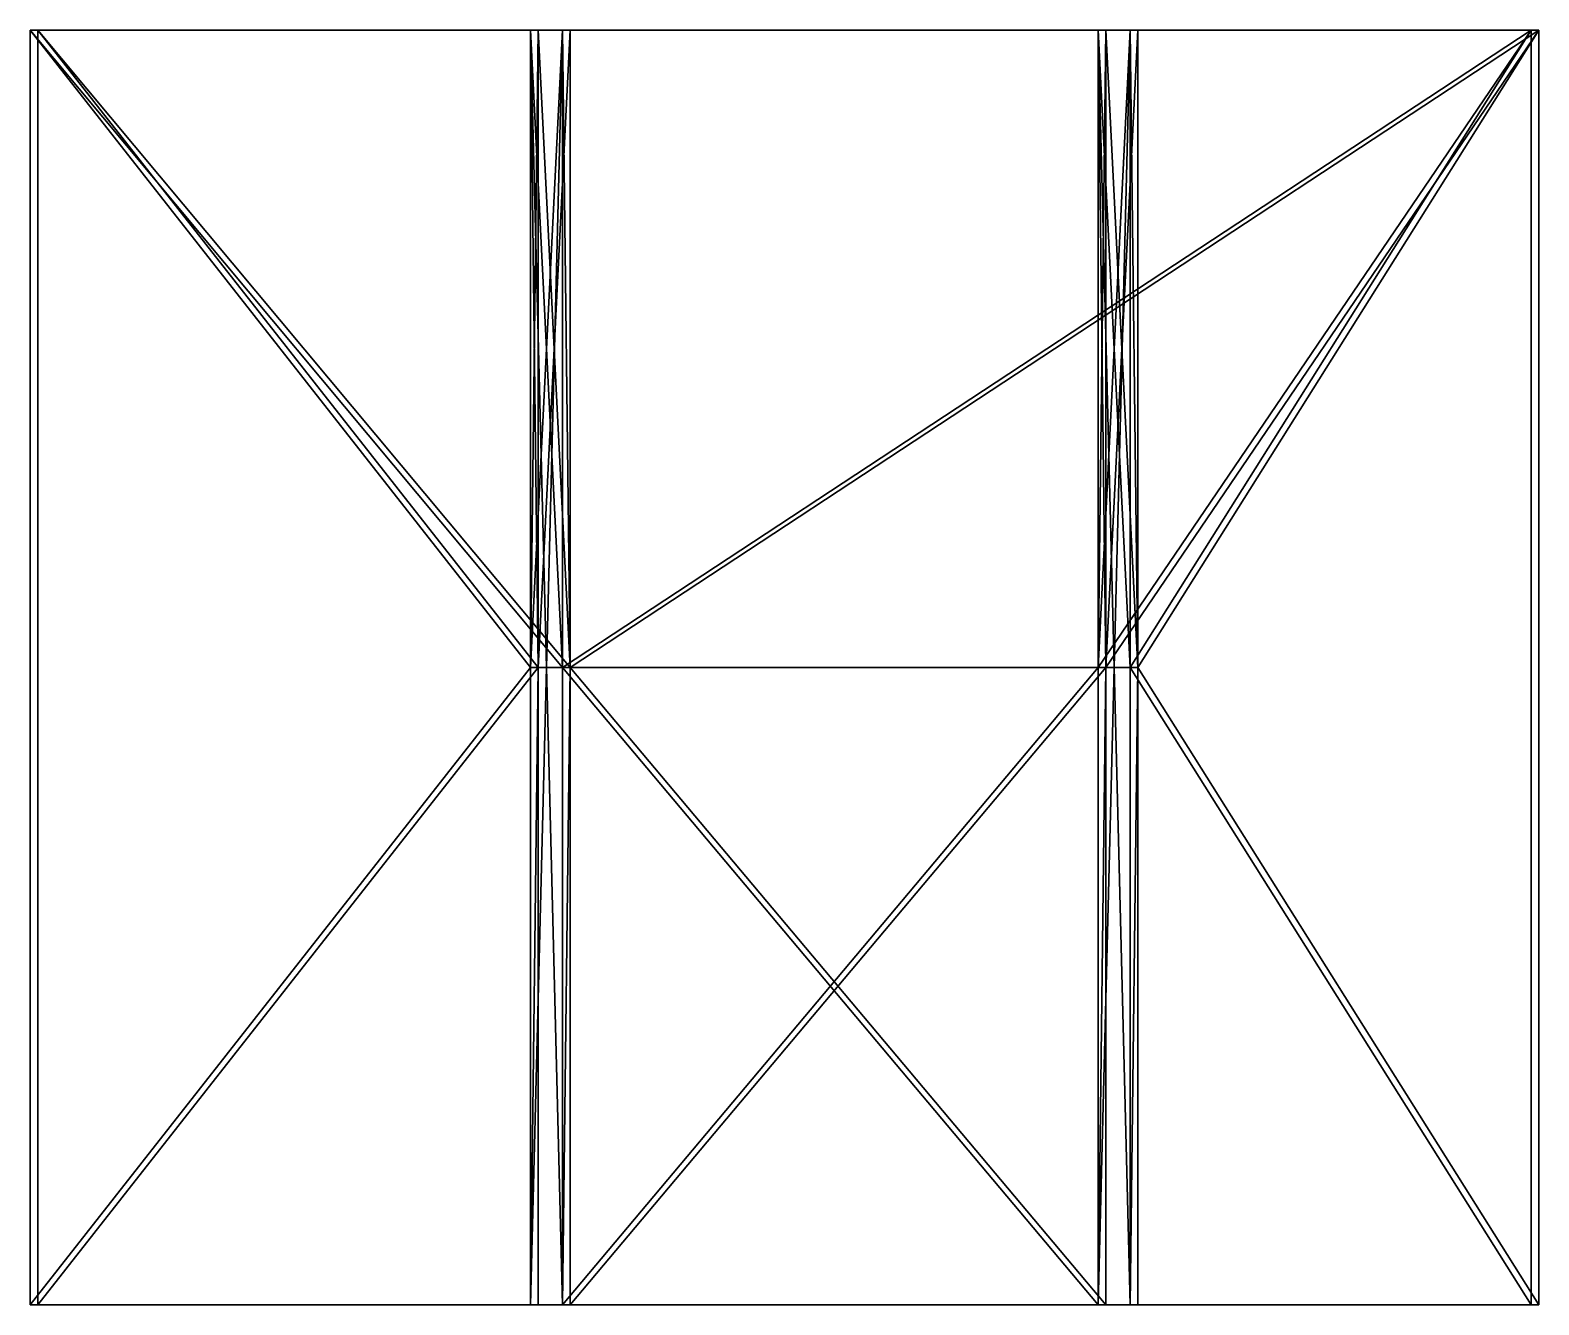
# Model space of a CAD drawing. Extents: x 0 to 521, y 0 to 440.
import ezdxf

# ---------------------------------------------------------------- set-up
doc = ezdxf.new("R2010")
doc.units = 0

msp = doc.modelspace()

# ---------------------------------------------------------------- linework, layer by layer
for points in [[(0, 440, 131.71), (183.67, 220, 131.71), (172.67, 220, 131.71)], [(183.67, 220, 131.71), (0, 440, 131.71), (518, 440, 131.71)], [(0, 440, 131.71), (172.67, 220, 131.71), (0, 0, 131.71)], [(0, 0, 131.71), (0, 440, 142.71), (0, 440, 131.71)], [(0, 440, 142.71), (0, 0, 131.71), (0, 0, 142.71)], [(0, 440, 142.71), (183.67, 220, 142.71), (518, 440, 142.71)], [(183.67, 220, 142.71), (0, 440, 142.71), (172.67, 220, 142.71)], [(0, 0, 142.71), (172.67, 220, 142.71), (0, 440, 142.71)], [(518, 440, 131.71), (0, 440, 142.71), (518, 440, 142.71)], [(0, 440, 142.71), (518, 440, 131.71), (0, 440, 131.71)], [(2.66, 440, 259.11), (186.32, 220, 259.11), (175.32, 220, 259.11)], [(186.32, 220, 259.11), (2.66, 440, 259.11), (520.66, 440, 259.11)], [(2.66, 440, 259.11), (175.32, 220, 259.11), (2.66, 0, 259.11)], [(2.66, 0, 259.11), (2.66, 440, 270.11), (2.66, 440, 259.11)], [(2.66, 440, 270.11), (2.66, 0, 259.11), (2.66, 0, 270.11)], [(2.66, 440, 270.11), (186.32, 220, 270.11), (520.66, 440, 270.11)], [(186.32, 220, 270.11), (2.66, 440, 270.11), (175.32, 220, 270.11)], [(2.66, 0, 270.11), (175.32, 220, 270.11), (2.66, 440, 270.11)], [(520.66, 440, 259.11), (2.66, 440, 270.11), (520.66, 440, 270.11)], [(2.66, 440, 270.11), (520.66, 440, 259.11), (2.66, 440, 259.11)], [(172.67, 440), (172.67, 220, 131.71), (172.67, 440, 131.71)], [(172.67, 0), (172.67, 220, 131.71), (172.67, 440)], [(172.67, 220, 142.71), (175.32, 440, 259.11), (172.67, 440, 142.71)], [(175.32, 440, 259.11), (172.67, 220, 142.71), (175.32, 220, 259.11)], [(175.32, 220, 270.11), (172.67, 440, 430), (175.32, 440, 270.11)], [(175.32, 220, 270.11), (172.67, 0, 430), (172.67, 440, 430)], [(172.67, 440, 430), (183.67, 0, 430), (183.67, 440, 430)], [(183.67, 0, 430), (172.67, 440, 430), (172.67, 0, 430)], [(183.67, 440), (172.67, 440, 131.71), (183.67, 440, 131.71)], [(172.67, 440, 131.71), (183.67, 440), (172.67, 440)], [(186.32, 440, 270.11), (172.67, 440, 430), (183.67, 440, 430)], [(172.67, 440, 430), (186.32, 440, 270.11), (175.32, 440, 270.11)], [(175.32, 440, 259.11), (183.67, 440, 142.71), (172.67, 440, 142.71)], [(172.67, 0), (183.67, 440), (183.67, 0)], [(183.67, 440), (172.67, 0), (172.67, 440)], [(172.67, 440, 131.71), (183.67, 220, 131.71), (183.67, 440, 131.71)], [(183.67, 220, 131.71), (172.67, 440, 131.71), (172.67, 220, 131.71)], [(172.67, 220, 142.71), (183.67, 440, 142.71), (183.67, 220, 142.71)], [(183.67, 440, 142.71), (172.67, 220, 142.71), (172.67, 440, 142.71)], [(183.67, 440, 142.71), (175.32, 440, 259.11), (186.32, 440, 259.11)], [(175.32, 440, 259.11), (186.32, 220, 259.11), (186.32, 440, 259.11)], [(186.32, 220, 259.11), (175.32, 440, 259.11), (175.32, 220, 259.11)], [(175.32, 220, 270.11), (186.32, 440, 270.11), (186.32, 220, 270.11)], [(186.32, 440, 270.11), (175.32, 220, 270.11), (175.32, 440, 270.11)], [(183.67, 440, 430), (186.32, 220, 270.11), (186.32, 440, 270.11)], [(183.67, 0, 430), (186.32, 220, 270.11), (183.67, 440, 430)], [(186.32, 220, 259.11), (183.67, 440, 142.71), (186.32, 440, 259.11)], [(183.67, 440, 142.71), (186.32, 220, 259.11), (183.67, 220, 142.71)], [(183.67, 220, 131.71), (183.67, 440), (183.67, 440, 131.71)], [(183.67, 220, 131.71), (183.67, 0), (183.67, 440)], [(183.67, 220, 131.71), (518, 440, 131.71), (368.57, 220, 131.71)], [(518, 440, 142.71), (183.67, 220, 142.71), (368.57, 220, 142.71)], [(186.32, 220, 259.11), (520.66, 440, 259.11), (371.23, 220, 259.11)], [(520.66, 440, 270.11), (186.32, 220, 270.11), (371.23, 220, 270.11)], [(379.57, 440), (368.57, 440, 131.71), (379.57, 440, 131.71)], [(368.57, 440, 131.71), (379.57, 440), (368.57, 440)], [(382.23, 440, 270.11), (368.57, 440, 430), (379.57, 440, 430)], [(368.57, 440, 430), (382.23, 440, 270.11), (371.23, 440, 270.11)], [(371.23, 440, 259.11), (379.57, 440, 142.71), (368.57, 440, 142.71)], [(368.57, 440), (368.57, 220, 131.71), (368.57, 440, 131.71)], [(368.57, 0), (368.57, 220, 131.71), (368.57, 440)], [(368.57, 220, 142.71), (371.23, 440, 259.11), (368.57, 440, 142.71)], [(371.23, 440, 259.11), (368.57, 220, 142.71), (371.23, 220, 259.11)], [(371.23, 220, 270.11), (368.57, 440, 430), (371.23, 440, 270.11)], [(371.23, 220, 270.11), (368.57, 0, 430), (368.57, 440, 430)], [(368.57, 440, 430), (379.57, 0, 430), (379.57, 440, 430)], [(379.57, 0, 430), (368.57, 440, 430), (368.57, 0, 430)], [(368.57, 0), (379.57, 440), (379.57, 0)], [(379.57, 440), (368.57, 0), (368.57, 440)], [(368.57, 440, 131.71), (379.57, 220, 131.71), (379.57, 440, 131.71)], [(379.57, 220, 131.71), (368.57, 440, 131.71), (368.57, 220, 131.71)], [(368.57, 220, 142.71), (379.57, 440, 142.71), (379.57, 220, 142.71)], [(379.57, 440, 142.71), (368.57, 220, 142.71), (368.57, 440, 142.71)], [(368.57, 220, 131.71), (518, 440, 131.71), (379.57, 220, 131.71)], [(518, 440, 142.71), (368.57, 220, 142.71), (379.57, 220, 142.71)], [(379.57, 440, 142.71), (371.23, 440, 259.11), (382.23, 440, 259.11)], [(371.23, 440, 259.11), (382.23, 220, 259.11), (382.23, 440, 259.11)], [(382.23, 220, 259.11), (371.23, 440, 259.11), (371.23, 220, 259.11)], [(371.23, 220, 270.11), (382.23, 440, 270.11), (382.23, 220, 270.11)], [(382.23, 440, 270.11), (371.23, 220, 270.11), (371.23, 440, 270.11)], [(371.23, 220, 259.11), (520.66, 440, 259.11), (382.23, 220, 259.11)], [(520.66, 440, 270.11), (371.23, 220, 270.11), (382.23, 220, 270.11)], [(379.57, 440, 430), (382.23, 220, 270.11), (382.23, 440, 270.11)], [(379.57, 0, 430), (382.23, 220, 270.11), (379.57, 440, 430)], [(382.23, 220, 259.11), (379.57, 440, 142.71), (382.23, 440, 259.11)], [(379.57, 440, 142.71), (382.23, 220, 259.11), (379.57, 220, 142.71)], [(379.57, 220, 131.71), (379.57, 440), (379.57, 440, 131.71)], [(379.57, 220, 131.71), (379.57, 0), (379.57, 440)], [(518, 0, 131.71), (379.57, 220, 131.71), (518, 440, 131.71)], [(518, 440, 142.71), (379.57, 220, 142.71), (518, 0, 142.71)], [(520.66, 0, 259.11), (382.23, 220, 259.11), (520.66, 440, 259.11)], [(520.66, 440, 270.11), (382.23, 220, 270.11), (520.66, 0, 270.11)], [(518, 0, 142.71), (518, 440, 131.71), (518, 440, 142.71)], [(518, 440, 131.71), (518, 0, 142.71), (518, 0, 131.71)], [(520.66, 0, 270.11), (520.66, 440, 259.11), (520.66, 440, 270.11)], [(520.66, 440, 259.11), (520.66, 0, 270.11), (520.66, 0, 259.11)], [(172.67, 0, 131.71), (0, 0, 131.71), (172.67, 220, 131.71)], [(172.67, 220, 142.71), (0, 0, 142.71), (172.67, 0, 142.71)], [(175.32, 0, 259.11), (2.66, 0, 259.11), (175.32, 220, 259.11)], [(175.32, 220, 270.11), (2.66, 0, 270.11), (175.32, 0, 270.11)], [(172.67, 0), (172.67, 220, 142.71), (172.67, 220, 131.71)], [(172.67, 220, 142.71), (172.67, 0, 430), (175.32, 220, 259.11)], [(172.67, 220, 142.71), (172.67, 0), (172.67, 0, 430)], [(175.32, 220, 259.11), (172.67, 0, 430), (175.32, 220, 270.11)], [(183.67, 220, 131.71), (172.67, 220, 142.71), (183.67, 220, 142.71)], [(172.67, 220, 142.71), (183.67, 220, 131.71), (172.67, 220, 131.71)], [(172.67, 0, 142.71), (172.67, 220, 131.71), (172.67, 220, 142.71)], [(172.67, 220, 131.71), (172.67, 0, 142.71), (172.67, 0, 131.71)], [(172.67, 220, 131.71), (183.67, 220, 142.71), (172.67, 220, 142.71)], [(183.67, 220, 142.71), (172.67, 220, 131.71), (183.67, 220, 131.71)], [(186.32, 220, 259.11), (175.32, 220, 270.11), (186.32, 220, 270.11)], [(175.32, 220, 270.11), (186.32, 220, 259.11), (175.32, 220, 259.11)], [(175.32, 0, 270.11), (175.32, 220, 259.11), (175.32, 220, 270.11)], [(175.32, 220, 259.11), (175.32, 0, 270.11), (175.32, 0, 259.11)], [(175.32, 220, 259.11), (186.32, 220, 270.11), (175.32, 220, 270.11)], [(186.32, 220, 270.11), (175.32, 220, 259.11), (186.32, 220, 259.11)], [(183.67, 0, 430), (186.32, 220, 259.11), (186.32, 220, 270.11)], [(186.32, 220, 259.11), (183.67, 0, 430), (183.67, 220, 142.71)], [(183.67, 0), (183.67, 220, 142.71), (183.67, 0, 430)], [(183.67, 220, 142.71), (183.67, 0), (183.67, 220, 131.71)], [(368.57, 0, 131.71), (183.67, 0, 131.71), (368.57, 220, 131.71)], [(183.67, 220, 131.71), (368.57, 220, 131.71), (183.67, 0, 131.71)], [(368.57, 220, 142.71), (183.67, 220, 142.71), (368.57, 0, 142.71)], [(368.57, 0, 142.71), (183.67, 220, 142.71), (183.67, 0, 142.71)], [(183.67, 0, 131.71), (183.67, 220, 142.71), (183.67, 220, 131.71)], [(183.67, 220, 142.71), (183.67, 0, 131.71), (183.67, 0, 142.71)], [(371.23, 0, 259.11), (186.32, 0, 259.11), (371.23, 220, 259.11)], [(186.32, 220, 259.11), (371.23, 220, 259.11), (186.32, 0, 259.11)], [(371.23, 220, 270.11), (186.32, 220, 270.11), (371.23, 0, 270.11)], [(371.23, 0, 270.11), (186.32, 220, 270.11), (186.32, 0, 270.11)], [(186.32, 0, 259.11), (186.32, 220, 270.11), (186.32, 220, 259.11)], [(186.32, 220, 270.11), (186.32, 0, 259.11), (186.32, 0, 270.11)], [(368.57, 0), (368.57, 220, 142.71), (368.57, 220, 131.71)], [(368.57, 220, 142.71), (368.57, 0, 430), (371.23, 220, 259.11)], [(368.57, 220, 142.71), (368.57, 0), (368.57, 0, 430)], [(371.23, 220, 259.11), (368.57, 0, 430), (371.23, 220, 270.11)], [(379.57, 220, 131.71), (368.57, 220, 142.71), (379.57, 220, 142.71)], [(368.57, 220, 142.71), (379.57, 220, 131.71), (368.57, 220, 131.71)], [(368.57, 0, 142.71), (368.57, 220, 131.71), (368.57, 220, 142.71)], [(368.57, 220, 131.71), (368.57, 0, 142.71), (368.57, 0, 131.71)], [(368.57, 220, 131.71), (379.57, 220, 142.71), (368.57, 220, 142.71)], [(379.57, 220, 142.71), (368.57, 220, 131.71), (379.57, 220, 131.71)], [(382.23, 220, 259.11), (371.23, 220, 270.11), (382.23, 220, 270.11)], [(371.23, 220, 270.11), (382.23, 220, 259.11), (371.23, 220, 259.11)], [(371.23, 0, 270.11), (371.23, 220, 259.11), (371.23, 220, 270.11)], [(371.23, 220, 259.11), (371.23, 0, 270.11), (371.23, 0, 259.11)], [(371.23, 220, 259.11), (382.23, 220, 270.11), (371.23, 220, 270.11)], [(382.23, 220, 270.11), (371.23, 220, 259.11), (382.23, 220, 259.11)], [(379.57, 0, 430), (382.23, 220, 259.11), (382.23, 220, 270.11)], [(382.23, 220, 259.11), (379.57, 0, 430), (379.57, 220, 142.71)], [(379.57, 0), (379.57, 220, 142.71), (379.57, 0, 430)], [(379.57, 220, 142.71), (379.57, 0), (379.57, 220, 131.71)], [(379.57, 220, 131.71), (518, 0, 131.71), (379.57, 0, 131.71)], [(518, 0, 142.71), (379.57, 220, 142.71), (379.57, 0, 142.71)], [(379.57, 0, 131.71), (379.57, 220, 142.71), (379.57, 220, 131.71)], [(379.57, 220, 142.71), (379.57, 0, 131.71), (379.57, 0, 142.71)], [(382.23, 220, 259.11), (520.66, 0, 259.11), (382.23, 0, 259.11)], [(520.66, 0, 270.11), (382.23, 220, 270.11), (382.23, 0, 270.11)], [(382.23, 0, 259.11), (382.23, 220, 270.11), (382.23, 220, 259.11)], [(382.23, 220, 270.11), (382.23, 0, 259.11), (382.23, 0, 270.11)], [(0, 0, 131.71), (172.67, 0, 142.71), (0, 0, 142.71)], [(172.67, 0, 142.71), (0, 0, 131.71), (172.67, 0, 131.71)], [(2.66, 0, 259.11), (175.32, 0, 270.11), (2.66, 0, 270.11)], [(175.32, 0, 270.11), (2.66, 0, 259.11), (175.32, 0, 259.11)], [(172.67, 0), (183.67, 0, 430), (172.67, 0, 430)], [(183.67, 0, 430), (172.67, 0), (183.67, 0)], [(183.67, 0, 131.71), (368.57, 0, 142.71), (183.67, 0, 142.71)], [(368.57, 0, 142.71), (183.67, 0, 131.71), (368.57, 0, 131.71)], [(186.32, 0, 259.11), (371.23, 0, 270.11), (186.32, 0, 270.11)], [(371.23, 0, 270.11), (186.32, 0, 259.11), (371.23, 0, 259.11)], [(368.57, 0), (379.57, 0, 430), (368.57, 0, 430)], [(379.57, 0, 430), (368.57, 0), (379.57, 0)], [(379.57, 0, 131.71), (518, 0, 142.71), (379.57, 0, 142.71)], [(518, 0, 142.71), (379.57, 0, 131.71), (518, 0, 131.71)], [(382.23, 0, 259.11), (520.66, 0, 270.11), (382.23, 0, 270.11)], [(520.66, 0, 270.11), (382.23, 0, 259.11), (520.66, 0, 259.11)]]:
    msp.add_3dface(points)

doc.saveas('drawing.dxf')
